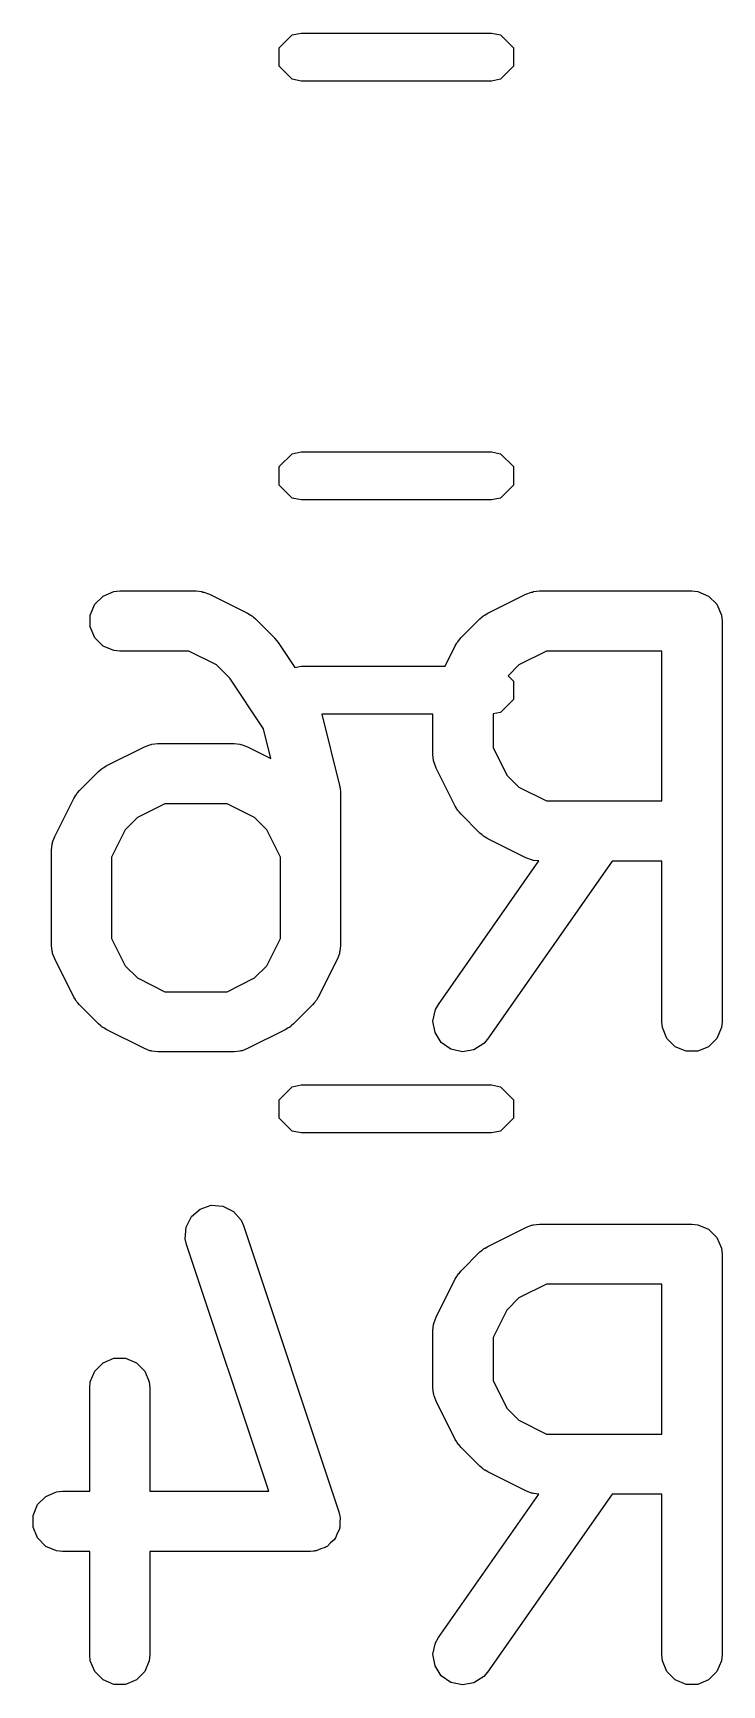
# Model space of a CAD drawing. Extents: x 3.99 to 8.09, y -5.39 to -1.7.
# Drawn here: x 7.7546 to 7.8224, y -2.7858 to -2.6235 of the extents above; entities that cross this region are included whole.
import ezdxf

# ---------------------------------------------------------------- set-up
doc = ezdxf.new("R2010")
doc.units = 0
doc.header["$MEASUREMENT"] = 0
doc.layers.add('BLACK', color=7, linetype='CONTINUOUS')

msp = doc.modelspace()

# ---------------------------------------------------------------- linework, layer by layer
at = {"layer": 'BLACK', "linetype": 'CONTINUOUS'}
for p, q in [((7.77883, -2.62498), (7.78011, -2.6237)), ((7.78011, -2.6237), (7.78101, -2.62352)), ((7.78101, -2.62352), (7.7997, -2.62352)), ((7.7997, -2.62352), (7.8006, -2.6237)), ((7.8006, -2.6237), (7.80188, -2.62498)), ((7.77883, -2.62679), (7.77883, -2.62498)), ((7.80188, -2.62498), (7.80188, -2.62679)), ((7.78011, -2.62807), (7.77883, -2.62679)), ((7.80188, -2.62679), (7.8006, -2.62807)), ((7.78101, -2.62825), (7.78011, -2.62807)), ((7.7997, -2.62825), (7.78101, -2.62825)), ((7.8006, -2.62807), (7.7997, -2.62825)), ((7.77883, -2.66612), (7.78011, -2.66485)), ((7.78011, -2.66485), (7.78101, -2.66467)), ((7.78101, -2.66467), (7.7997, -2.66467)), ((7.7997, -2.66467), (7.8006, -2.66485)), ((7.8006, -2.66485), (7.80188, -2.66612)), ((7.77883, -2.66793), (7.77883, -2.66612)), ((7.80188, -2.66612), (7.80188, -2.66793)), ((7.78011, -2.66921), (7.77883, -2.66793)), ((7.80188, -2.66793), (7.8006, -2.66921)), ((7.78101, -2.66939), (7.78011, -2.66921)), ((7.7997, -2.66939), (7.78101, -2.66939)), ((7.8006, -2.66921), (7.7997, -2.66939)), ((7.76072, -2.67965), (7.76153, -2.67884)), ((7.76153, -2.67884), (7.76259, -2.6784)), ((7.76259, -2.6784), (7.76317, -2.67834)), ((7.76317, -2.67834), (7.77067, -2.67834)), ((7.77067, -2.67834), (7.77125, -2.6784)), ((7.77125, -2.6784), (7.77134, -2.67844)), ((7.77134, -2.67844), (7.77145, -2.67844)), ((7.77145, -2.67844), (7.77199, -2.67865)), ((7.77199, -2.67865), (7.77574, -2.68053)), ((7.79934, -2.68053), (7.80309, -2.67865)), ((7.80309, -2.67865), (7.80364, -2.67844)), ((7.80364, -2.67844), (7.80374, -2.67844)), ((7.80374, -2.67844), (7.80384, -2.6784)), ((7.80384, -2.6784), (7.80442, -2.67834)), ((7.80442, -2.67834), (7.81941, -2.67834)), ((7.81941, -2.67834), (7.81999, -2.6784)), ((7.81999, -2.6784), (7.82105, -2.67884)), ((7.82105, -2.67884), (7.82187, -2.67965)), ((7.76027, -2.68072), (7.76072, -2.67965)), ((7.76027, -2.68187), (7.76027, -2.68072)), ((7.77574, -2.68053), (7.77599, -2.68068)), ((7.77599, -2.68068), (7.77606, -2.68071)), ((7.77606, -2.68071), (7.77614, -2.68078)), ((7.77614, -2.68078), (7.77623, -2.68083)), ((7.77623, -2.68083), (7.77628, -2.68089)), ((7.77628, -2.68089), (7.77651, -2.68108)), ((7.77651, -2.68108), (7.77838, -2.68295)), ((7.7967, -2.68295), (7.79858, -2.68108)), ((7.79858, -2.68108), (7.7988, -2.68089)), ((7.7988, -2.68089), (7.79886, -2.68083)), ((7.79886, -2.68083), (7.79894, -2.68078)), ((7.79894, -2.68078), (7.79903, -2.68071)), ((7.79903, -2.68071), (7.7991, -2.68068)), ((7.7991, -2.68068), (7.79934, -2.68053)), ((7.82187, -2.67965), (7.82231, -2.68072)), ((7.82231, -2.68072), (7.82237, -2.68129)), ((7.76072, -2.68293), (7.76027, -2.68187)), ((7.82237, -2.68129), (7.82237, -2.72066)), ((7.76153, -2.68375), (7.76072, -2.68293)), ((7.76259, -2.68419), (7.76153, -2.68375)), ((7.76317, -2.68424), (7.76259, -2.68419)), ((7.76997, -2.68424), (7.76317, -2.68424)), ((7.77267, -2.68559), (7.76997, -2.68424)), ((7.77838, -2.68295), (7.77838, -2.68296)), ((7.77838, -2.68296), (7.77838, -2.68296)), ((7.77838, -2.68296), (7.77857, -2.68319)), ((7.77857, -2.68319), (7.77875, -2.6834)), ((7.77875, -2.6834), (7.77875, -2.6834)), ((7.77875, -2.6834), (7.77875, -2.6834)), ((7.77875, -2.6834), (7.78038, -2.68585)), ((7.79515, -2.68573), (7.79615, -2.68372)), ((7.79615, -2.68372), (7.79631, -2.68347)), ((7.79631, -2.68347), (7.79634, -2.6834)), ((7.79634, -2.6834), (7.7964, -2.68332)), ((7.7964, -2.68332), (7.79646, -2.68323)), ((7.79646, -2.68323), (7.79652, -2.68318)), ((7.79652, -2.68318), (7.7967, -2.68295)), ((7.80511, -2.68424), (7.80241, -2.68559)), ((7.81646, -2.68424), (7.80511, -2.68424)), ((7.81646, -2.69896), (7.81646, -2.68424)), ((7.774, -2.68692), (7.77267, -2.68559)), ((7.78038, -2.68585), (7.78101, -2.68573)), ((7.78101, -2.68573), (7.79515, -2.68573)), ((7.80241, -2.68559), (7.80135, -2.68666)), ((7.7773, -2.69188), (7.774, -2.68692)), ((7.80135, -2.68666), (7.80188, -2.68719)), ((7.80188, -2.68719), (7.80188, -2.68899)), ((7.80188, -2.68899), (7.8006, -2.69027)), ((7.79396, -2.69045), (7.78303, -2.69045)), ((7.78303, -2.69045), (7.78478, -2.69745)), ((7.79396, -2.69442), (7.79396, -2.69045)), ((7.8006, -2.69027), (7.79987, -2.69042)), ((7.79987, -2.69042), (7.79987, -2.69372)), ((7.77803, -2.6948), (7.7773, -2.69188)), ((7.76185, -2.69552), (7.7656, -2.69365)), ((7.7656, -2.69365), (7.76614, -2.69344)), ((7.76614, -2.69344), (7.76625, -2.69343)), ((7.76625, -2.69343), (7.76634, -2.69339)), ((7.76634, -2.69339), (7.76692, -2.69334)), ((7.76692, -2.69334), (7.77442, -2.69334)), ((7.77442, -2.69334), (7.77499, -2.69339)), ((7.77499, -2.69339), (7.77509, -2.69343)), ((7.77509, -2.69343), (7.7752, -2.69344)), ((7.7752, -2.69344), (7.77574, -2.69365)), ((7.77574, -2.69365), (7.77803, -2.6948)), ((7.79987, -2.69372), (7.80122, -2.69642)), ((7.76145, -2.69578), (7.76153, -2.69571)), ((7.76153, -2.69571), (7.7616, -2.69568)), ((7.7616, -2.69568), (7.76185, -2.69552)), ((7.79402, -2.69499), (7.79396, -2.69442)), ((7.79406, -2.69509), (7.79402, -2.69499)), ((7.79407, -2.6952), (7.79406, -2.69509)), ((7.79427, -2.69574), (7.79407, -2.6952)), ((7.75921, -2.69795), (7.76108, -2.69608)), ((7.76108, -2.69608), (7.76131, -2.69589)), ((7.76131, -2.69589), (7.76136, -2.69583)), ((7.76136, -2.69583), (7.76145, -2.69578)), ((7.79615, -2.69949), (7.79427, -2.69574)), ((7.80122, -2.69642), (7.80241, -2.69761)), ((7.75678, -2.70247), (7.75865, -2.69872)), ((7.75865, -2.69872), (7.75881, -2.69847)), ((7.75881, -2.69847), (7.75884, -2.6984)), ((7.75884, -2.6984), (7.75891, -2.69832)), ((7.75891, -2.69832), (7.75896, -2.69823)), ((7.75896, -2.69823), (7.75902, -2.69818)), ((7.75902, -2.69818), (7.75921, -2.69795)), ((7.78478, -2.69745), (7.7848, -2.69755)), ((7.7848, -2.69755), (7.78481, -2.69759)), ((7.78481, -2.69759), (7.78484, -2.69781)), ((7.78484, -2.69781), (7.78487, -2.69802)), ((7.78487, -2.69802), (7.78486, -2.69806)), ((7.78486, -2.69806), (7.78487, -2.69816)), ((7.78487, -2.69816), (7.78487, -2.71316)), ((7.80241, -2.69761), (7.80511, -2.69896)), ((7.80511, -2.69896), (7.81646, -2.69896)), ((7.76492, -2.70059), (7.76372, -2.70179)), ((7.76762, -2.69924), (7.76492, -2.70059)), ((7.77372, -2.69924), (7.76762, -2.69924)), ((7.77642, -2.70059), (7.77372, -2.69924)), ((7.77762, -2.70179), (7.77642, -2.70059)), ((7.79631, -2.69973), (7.79615, -2.69949)), ((7.79634, -2.69981), (7.79631, -2.69973)), ((7.7964, -2.69989), (7.79634, -2.69981)), ((7.79646, -2.69998), (7.7964, -2.69989)), ((7.79652, -2.70003), (7.79646, -2.69998)), ((7.7967, -2.70025), (7.79652, -2.70003)), ((7.79858, -2.70213), (7.7967, -2.70025)), ((7.76372, -2.70179), (7.76237, -2.70449)), ((7.77897, -2.70449), (7.77762, -2.70179)), ((7.7988, -2.70231), (7.79858, -2.70213)), ((7.75647, -2.70379), (7.75652, -2.70321)), ((7.75647, -2.71316), (7.75647, -2.70379)), ((7.75652, -2.70321), (7.75657, -2.70312)), ((7.75657, -2.70301), (7.75678, -2.70247)), ((7.75657, -2.70312), (7.75657, -2.70301)), ((7.79886, -2.70237), (7.7988, -2.70231)), ((7.79894, -2.70243), (7.79886, -2.70237)), ((7.79903, -2.70249), (7.79894, -2.70243)), ((7.7991, -2.70252), (7.79903, -2.70249)), ((7.79934, -2.70268), (7.7991, -2.70252)), ((7.80309, -2.70456), (7.79934, -2.70268)), ((7.76237, -2.70449), (7.76237, -2.71247)), ((7.77897, -2.71247), (7.77897, -2.70449)), ((7.7945, -2.71897), (7.80437, -2.70486)), ((7.81158, -2.70487), (7.79933, -2.72236)), ((7.80364, -2.70476), (7.80309, -2.70456)), ((7.80374, -2.70477), (7.80364, -2.70476)), ((7.80384, -2.70481), (7.80374, -2.70477)), ((7.80437, -2.70486), (7.80384, -2.70481)), ((7.81646, -2.70487), (7.81158, -2.70487)), ((7.81646, -2.72066), (7.81646, -2.70487)), ((7.75652, -2.71374), (7.75647, -2.71316)), ((7.76237, -2.71247), (7.76372, -2.71516)), ((7.77762, -2.71516), (7.77897, -2.71247)), ((7.78487, -2.71316), (7.78481, -2.71374)), ((7.75657, -2.71384), (7.75652, -2.71374)), ((7.75657, -2.71394), (7.75657, -2.71384)), ((7.75678, -2.71448), (7.75657, -2.71394)), ((7.75865, -2.71823), (7.75678, -2.71448)), ((7.76372, -2.71516), (7.76492, -2.71636)), ((7.77642, -2.71636), (7.77762, -2.71516)), ((7.78456, -2.71448), (7.78268, -2.71823)), ((7.78477, -2.71394), (7.78456, -2.71448)), ((7.78481, -2.71374), (7.78477, -2.71384)), ((7.78477, -2.71384), (7.78477, -2.71394)), ((7.76492, -2.71636), (7.76762, -2.71771)), ((7.77372, -2.71771), (7.77642, -2.71636)), ((7.75881, -2.71848), (7.75865, -2.71823)), ((7.76762, -2.71771), (7.77372, -2.71771)), ((7.78268, -2.71823), (7.78253, -2.71848)), ((7.75884, -2.71855), (7.75881, -2.71848)), ((7.75891, -2.71863), (7.75884, -2.71855)), ((7.75896, -2.71872), (7.75891, -2.71863)), ((7.75902, -2.71877), (7.75896, -2.71872)), ((7.75921, -2.719), (7.75902, -2.71877)), ((7.76108, -2.72088), (7.75921, -2.719)), ((7.78213, -2.719), (7.78026, -2.72088)), ((7.78232, -2.71877), (7.78213, -2.719)), ((7.78238, -2.71872), (7.78232, -2.71877)), ((7.78243, -2.71863), (7.78238, -2.71872)), ((7.7825, -2.71855), (7.78243, -2.71863)), ((7.78253, -2.71848), (7.7825, -2.71855)), ((7.79396, -2.7206), (7.79421, -2.71947)), ((7.79421, -2.71947), (7.7945, -2.71897)), ((7.76131, -2.72106), (7.76108, -2.72088)), ((7.76136, -2.72112), (7.76131, -2.72106)), ((7.76145, -2.72118), (7.76136, -2.72112)), ((7.76153, -2.72124), (7.76145, -2.72118)), ((7.7616, -2.72127), (7.76153, -2.72124)), ((7.76185, -2.72143), (7.7616, -2.72127)), ((7.7656, -2.7233), (7.76185, -2.72143)), ((7.77949, -2.72143), (7.77574, -2.7233)), ((7.77974, -2.72127), (7.77949, -2.72143)), ((7.77981, -2.72124), (7.77974, -2.72127)), ((7.77989, -2.72118), (7.77981, -2.72124)), ((7.77998, -2.72112), (7.77989, -2.72118)), ((7.78003, -2.72106), (7.77998, -2.72112)), ((7.78026, -2.72088), (7.78003, -2.72106)), ((7.79416, -2.72173), (7.79396, -2.7206)), ((7.81652, -2.72124), (7.81646, -2.72066)), ((7.81696, -2.7223), (7.81652, -2.72124)), ((7.82231, -2.72124), (7.82187, -2.7223)), ((7.82237, -2.72066), (7.82231, -2.72124)), ((7.76614, -2.72351), (7.7656, -2.7233)), ((7.77574, -2.7233), (7.7752, -2.72351)), ((7.79478, -2.7227), (7.79416, -2.72173)), ((7.79573, -2.72337), (7.79478, -2.7227)), ((7.79896, -2.72279), (7.79799, -2.72341)), ((7.79933, -2.72236), (7.79896, -2.72279)), ((7.81777, -2.72312), (7.81696, -2.7223)), ((7.81884, -2.72356), (7.81777, -2.72312)), ((7.82105, -2.72312), (7.81999, -2.72356)), ((7.82187, -2.7223), (7.82105, -2.72312)), ((7.76625, -2.72352), (7.76614, -2.72351)), ((7.76634, -2.72356), (7.76625, -2.72352)), ((7.76692, -2.72361), (7.76634, -2.72356)), ((7.77442, -2.72361), (7.76692, -2.72361)), ((7.77499, -2.72356), (7.77442, -2.72361)), ((7.77509, -2.72352), (7.77499, -2.72356)), ((7.7752, -2.72351), (7.77509, -2.72352)), ((7.79685, -2.72361), (7.79573, -2.72337)), ((7.79799, -2.72341), (7.79685, -2.72361)), ((7.81999, -2.72356), (7.81884, -2.72356)), ((7.77883, -2.72833), (7.78011, -2.72705)), ((7.78011, -2.72705), (7.78101, -2.72687)), ((7.78101, -2.72687), (7.7997, -2.72687)), ((7.7997, -2.72687), (7.8006, -2.72705)), ((7.8006, -2.72705), (7.80188, -2.72833)), ((7.77883, -2.73014), (7.77883, -2.72833)), ((7.80188, -2.72833), (7.80188, -2.73014)), ((7.78011, -2.73141), (7.77883, -2.73014)), ((7.78101, -2.73159), (7.78011, -2.73141)), ((7.8006, -2.73141), (7.7997, -2.73159)), ((7.80188, -2.73014), (7.8006, -2.73141)), ((7.7997, -2.73159), (7.78101, -2.73159)), ((7.77021, -2.73981), (7.77108, -2.73906)), ((7.77108, -2.73906), (7.77217, -2.73869)), ((7.77217, -2.73869), (7.77332, -2.73877)), ((7.77332, -2.73877), (7.77435, -2.73929)), ((7.77435, -2.73929), (7.77511, -2.74016)), ((7.76961, -2.74199), (7.7697, -2.74084)), ((7.7697, -2.74084), (7.77021, -2.73981)), ((7.77511, -2.74016), (7.77535, -2.74069)), ((7.77535, -2.74069), (7.78472, -2.76881)), ((7.79934, -2.74273), (7.80309, -2.74086)), ((7.80309, -2.74086), (7.80364, -2.74065)), ((7.80364, -2.74065), (7.80374, -2.74064)), ((7.80374, -2.74064), (7.80384, -2.7406)), ((7.80384, -2.7406), (7.80442, -2.74054)), ((7.80442, -2.74054), (7.81941, -2.74054)), ((7.81941, -2.74054), (7.81999, -2.7406)), ((7.81999, -2.7406), (7.82105, -2.74104)), ((7.82105, -2.74104), (7.82187, -2.74186)), ((7.76974, -2.74256), (7.76961, -2.74199)), ((7.77782, -2.76679), (7.76974, -2.74256)), ((7.7991, -2.74289), (7.79934, -2.74273)), ((7.82187, -2.74186), (7.82231, -2.74292)), ((7.7967, -2.74516), (7.79858, -2.74328)), ((7.79858, -2.74328), (7.7988, -2.7431)), ((7.7988, -2.7431), (7.79886, -2.74304)), ((7.79886, -2.74304), (7.79894, -2.74298)), ((7.79894, -2.74298), (7.79903, -2.74292)), ((7.79903, -2.74292), (7.7991, -2.74289)), ((7.82231, -2.74292), (7.82237, -2.7435)), ((7.82237, -2.7435), (7.82237, -2.78287)), ((7.79427, -2.74968), (7.79615, -2.74593)), ((7.79615, -2.74593), (7.79631, -2.74568)), ((7.79631, -2.74568), (7.79634, -2.74561)), ((7.79634, -2.74561), (7.7964, -2.74552)), ((7.7964, -2.74552), (7.79646, -2.74544)), ((7.79646, -2.74544), (7.79652, -2.74538)), ((7.79652, -2.74538), (7.7967, -2.74516)), ((7.80511, -2.74645), (7.80241, -2.7478)), ((7.81646, -2.74645), (7.80511, -2.74645)), ((7.81646, -2.76117), (7.81646, -2.74645)), ((7.80122, -2.749), (7.79987, -2.75169)), ((7.80241, -2.7478), (7.80122, -2.749)), ((7.79396, -2.751), (7.79402, -2.75042)), ((7.79402, -2.75042), (7.79406, -2.75032)), ((7.79406, -2.75032), (7.79407, -2.75022)), ((7.79407, -2.75022), (7.79427, -2.74968)), ((7.79396, -2.75662), (7.79396, -2.751)), ((7.79987, -2.75169), (7.79987, -2.75592)), ((7.76153, -2.75417), (7.76259, -2.75372)), ((7.76259, -2.75372), (7.76375, -2.75372)), ((7.76375, -2.75372), (7.76481, -2.75417)), ((7.76027, -2.75604), (7.76072, -2.75498)), ((7.76072, -2.75498), (7.76153, -2.75417)), ((7.76481, -2.75417), (7.76563, -2.75498)), ((7.76563, -2.75498), (7.76607, -2.75604)), ((7.76022, -2.75662), (7.76027, -2.75604)), ((7.76022, -2.76679), (7.76022, -2.75662)), ((7.76607, -2.75604), (7.76612, -2.75662)), ((7.76612, -2.75662), (7.76612, -2.76679)), ((7.79402, -2.7572), (7.79396, -2.75662)), ((7.79406, -2.75729), (7.79402, -2.7572)), ((7.79407, -2.7574), (7.79406, -2.75729)), ((7.79987, -2.75592), (7.80122, -2.75862)), ((7.79427, -2.75794), (7.79407, -2.7574)), ((7.79615, -2.76169), (7.79427, -2.75794)), ((7.80122, -2.75862), (7.80241, -2.75982)), ((7.80241, -2.75982), (7.80511, -2.76117)), ((7.79631, -2.76194), (7.79615, -2.76169)), ((7.79634, -2.76201), (7.79631, -2.76194)), ((7.7964, -2.76209), (7.79634, -2.76201)), ((7.79646, -2.76218), (7.7964, -2.76209)), ((7.79652, -2.76223), (7.79646, -2.76218)), ((7.7967, -2.76246), (7.79652, -2.76223)), ((7.80511, -2.76117), (7.81646, -2.76117)), ((7.79858, -2.76433), (7.7967, -2.76246)), ((7.7988, -2.76452), (7.79858, -2.76433)), ((7.79886, -2.76458), (7.7988, -2.76452)), ((7.79894, -2.76463), (7.79886, -2.76458)), ((7.79903, -2.7647), (7.79894, -2.76463)), ((7.7991, -2.76473), (7.79903, -2.7647)), ((7.79934, -2.76489), (7.7991, -2.76473)), ((7.80309, -2.76676), (7.79934, -2.76489)), ((7.75591, -2.76729), (7.75697, -2.76685)), ((7.75697, -2.76685), (7.75755, -2.76679)), ((7.75755, -2.76679), (7.76022, -2.76679)), ((7.76612, -2.76679), (7.77782, -2.76679)), ((7.7945, -2.78117), (7.80437, -2.76707)), ((7.81158, -2.76707), (7.79933, -2.78456)), ((7.80364, -2.76697), (7.80309, -2.76676)), ((7.80374, -2.76697), (7.80364, -2.76697)), ((7.80384, -2.76702), (7.80374, -2.76697)), ((7.80437, -2.76707), (7.80384, -2.76702)), ((7.81646, -2.76707), (7.81158, -2.76707)), ((7.81646, -2.78287), (7.81646, -2.76707)), ((7.75465, -2.76917), (7.75509, -2.7681)), ((7.75509, -2.7681), (7.75591, -2.76729)), ((7.75465, -2.77032), (7.75465, -2.76917)), ((7.75509, -2.77138), (7.75465, -2.77032)), ((7.78472, -2.76881), (7.78478, -2.7691)), ((7.78481, -2.77032), (7.78477, -2.77042)), ((7.78478, -2.7691), (7.78481, -2.76917)), ((7.78481, -2.76917), (7.78481, -2.76923)), ((7.78481, -2.76923), (7.78485, -2.76937)), ((7.78485, -2.76937), (7.78481, -2.76985)), ((7.78481, -2.76985), (7.78481, -2.77032)), ((7.75591, -2.7722), (7.75509, -2.77138)), ((7.78389, -2.77186), (7.78356, -2.7722)), ((7.78425, -2.77155), (7.78389, -2.77186)), ((7.7843, -2.77146), (7.78425, -2.77155)), ((7.78437, -2.77138), (7.7843, -2.77146)), ((7.78455, -2.77095), (7.78437, -2.77138)), ((7.78477, -2.77052), (7.78455, -2.77095)), ((7.78477, -2.77042), (7.78477, -2.77052)), ((7.75697, -2.77264), (7.75591, -2.7722)), ((7.75755, -2.7727), (7.75697, -2.77264)), ((7.76022, -2.7727), (7.75755, -2.7727)), ((7.76022, -2.78287), (7.76022, -2.7727)), ((7.78192, -2.7727), (7.76612, -2.7727)), ((7.76612, -2.7727), (7.76612, -2.78287)), ((7.78221, -2.77267), (7.78192, -2.7727)), ((7.78229, -2.77267), (7.78221, -2.77267)), ((7.78234, -2.77265), (7.78229, -2.77267)), ((7.78249, -2.77264), (7.78234, -2.77265)), ((7.78293, -2.77246), (7.78249, -2.77264)), ((7.78338, -2.77231), (7.78293, -2.77246)), ((7.78346, -2.77224), (7.78338, -2.77231)), ((7.78356, -2.7722), (7.78346, -2.77224)), ((7.79396, -2.7828), (7.79421, -2.78168)), ((7.79421, -2.78168), (7.7945, -2.78117)), ((7.76027, -2.78344), (7.76022, -2.78287)), ((7.76612, -2.78287), (7.76607, -2.78344)), ((7.79416, -2.78394), (7.79396, -2.7828)), ((7.81652, -2.78344), (7.81646, -2.78287)), ((7.82237, -2.78287), (7.82231, -2.78344)), ((7.76072, -2.78451), (7.76027, -2.78344)), ((7.76153, -2.78532), (7.76072, -2.78451)), ((7.76563, -2.78451), (7.76481, -2.78532)), ((7.76607, -2.78344), (7.76563, -2.78451)), ((7.79478, -2.78491), (7.79416, -2.78394)), ((7.79573, -2.78557), (7.79478, -2.78491)), ((7.79933, -2.78456), (7.79896, -2.785)), ((7.81696, -2.78451), (7.81652, -2.78344)), ((7.81777, -2.78532), (7.81696, -2.78451)), ((7.82187, -2.78451), (7.82105, -2.78532)), ((7.82231, -2.78344), (7.82187, -2.78451)), ((7.76259, -2.78576), (7.76153, -2.78532)), ((7.76375, -2.78576), (7.76259, -2.78576)), ((7.76481, -2.78532), (7.76375, -2.78576)), ((7.79685, -2.78582), (7.79573, -2.78557)), ((7.79799, -2.78562), (7.79685, -2.78582)), ((7.79896, -2.785), (7.79799, -2.78562)), ((7.81884, -2.78576), (7.81777, -2.78532)), ((7.81999, -2.78576), (7.81884, -2.78576)), ((7.82105, -2.78532), (7.81999, -2.78576))]:
    msp.add_line(p, q, dxfattribs=at)

doc.saveas('drawing.dxf')
